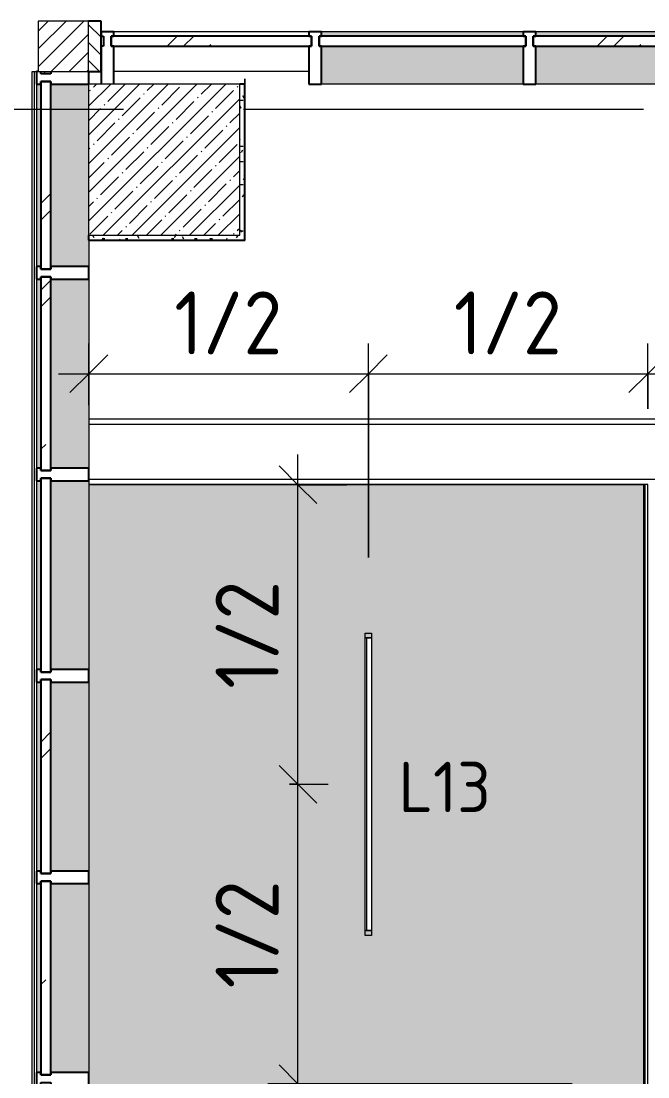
# Model space of a CAD drawing. Header units: millimetres. Extents: x -3377 to 186574, y -8553 to 29000.
# Drawn here: x 3793 to 6280, y 23158 to 27350 of the extents above; entities that cross this region are included whole.
import ezdxf

# ---------------------------------------------------------------- set-up
doc = ezdxf.new("R2010")
doc.units = ezdxf.units.MM
doc.linetypes.add('Осевая', pattern=[3175, 635, -476.25, 1587.5, -476.25])
for name, color, linetype, lineweight in [('A-ANNO-DIMS', 7, 'Continuous', 9), ('A-ANNO-DIMS-100', 7, 'Continuous', 9), ('A-CLNG-PATT', 7, 'Continuous', 9), ('A-GLAZ-CURT', 7, 'Continuous', 9), ('A-GLAZ-CURT-1', 7, 'Continuous', 25), ('A-GLAZ-CWMG', 7, 'Continuous', 9), ('A-GLAZ-CWMG-1', 7, 'Continuous', 25), ('A-WALL', 7, 'Continuous', 9), ('E-LITE-EQPM-IDEN', 7, 'Continuous', 9), ('I-WALL', 7, 'Continuous', 9), ('S-COLS', 7, 'Continuous', 9), ('Оси-2', 7, 'Осевая', 9)]:
    doc.layers.add(name, color=color, linetype=linetype, lineweight=lineweight)
for name, color, linetype, lineweight, true_color in [('A-CLNG-1', 7, 'Continuous', 9, 0xc0c0c0), ('A-WALL-2', 7, 'Continuous', 25, 0x3c3c3c), ('A-WALL-FNSH-2', 7, 'Continuous', 13, 0x3c3c3c), ('E-LITE-EQPM-1', 1, 'Continuous', 9, 0xff0000)]:
    doc.layers.add(name, color=color, linetype=linetype, lineweight=lineweight, true_color=true_color)
doc.layers.add('A-CLNG-PATT-1', color=7, linetype='Continuous', lineweight=9, transparency=1)
doc.styles.add('GOST Common_1', font='GOST_Common.ttf', dxfattribs={"height": 200})
doc.styles.add('ISOCPEUR', font='isocpeur.ttf', dxfattribs={"width": 0.9, "height": 250})
doc.dimstyles.new('ISO-2_5_0_9К_БОЛЬШОЙ', dxfattribs={"dimscale": 304.8, "dimtxt": 248.995294, "dimasz": 0.492126, "dimexe": 0.393701, "dimexo": 0.984252, "dimgap": 0, "dimtad": 1, "dimdec": 0, "dimrnd": 10, "dimzin": 0, "dimdsep": 46, "dimtxsty": 'ISOCPEUR', "dimblk1": 'OBLIQUE', "dimblk2": 'OBLIQUE', "dimsah": 1, "dimcen": 0.09, "dimdle": 0.393701, "dimazin": 0, "dimtfac": 1, "dimtdec": 4, "dimtix": 1, "dimtmove": 0, "dimatfit": 3, "dimfxl": 1, "dimtvp": 1, "dimtolj": 1, "dimtzin": 0, "dimarcsym": 2})
pattern_1 = [(0, (0, 0), (121.92, 30.48), [10.058, -81.382, 10.058, -81.382, -487.68]), (0, (0, 0), (121.92, 30.48), [-182.88, 10.058, -172.822, 10.058, -81.382, -213.36]), (0, (0, 0), (121.92, 30.48), [-457.2, 10.058, -50.902, 10.058, -142.342]), (120, (45.72, 15.24), (-87.356454, 90.345817), [10.058, -81.382, 10.058, -81.382, -487.68]), (120, (45.72, 15.24), (-87.356454, 90.345817), [-182.88, 10.058, -172.822, 10.058, -81.382, -213.36]), (120, (45.72, 15.24), (-87.356454, 90.345817), [-457.2, 10.058, -50.902, 10.058, -142.342]), (240, (60.96, 76.2), (-34.563546, -120.825817), [10.058, -81.382, 10.058, -81.382, -487.68]), (240, (60.96, 76.2), (-34.563546, -120.825817), [-182.88, 10.058, -172.822, 10.058, -81.382, -213.36]), (240, (60.96, 76.2), (-34.563546, -120.825817), [-457.2, 10.058, -50.902, 10.058, -142.342])]

# ---------------------------------------------------------------- blocks, each defined once
blk = doc.blocks.new('Прямоугольный импост - Импост структурный с накладкой - 190мм-23999082-План расстановки осветительного оборудования 1 этажа в осях 1-12')
at = {"layer": 'A-GLAZ-CWMG-1'}
for p, q in [((0, 17), (-50, 17)), ((-50, 17), (-50, 0)), ((-50, 0), (-40, 0)), ((-40, 0), (-40, -40)), ((-10, -40), (-10, 0)), ((-10, 0), (-0.1, 0)), ((0, 11.1), (0, 17)), ((-40, -40), (-50, -40)), ((-50, -40), (-50, -190)), ((-0.1, -40), (-10, -40)), ((-50, -190), (0, -190))]:
    blk.add_line(p, q, dxfattribs=at)
blk = doc.blocks.new('Системная панель - Стекло - 40мм-22856066-План расстановки осветительного оборудования 1 этажа в осях 1-12')
at = {"layer": 'A-GLAZ-CURT'}
h = blk.add_hatch(dxfattribs=at)
h.set_pattern_fill('FP_16', color=256, style=0, pattern_type=2)
h.set_pattern_definition([(45, (-4647.5, -27190), (-282.843, 282.843), [200, -600]), (45, (-4847.5, -27290), (-282.843, 282.843), [600, -200]), (45, (-4447.5, -27390), (-282.843, 282.843), [200, -600])])
h.paths.add_polyline_path([(-387.5, -40), (397.5, -40), (397.5, 0), (-397.5, 0), (-397.5, -40)])
at = {"layer": 'A-GLAZ-CURT-1'}
for p, q in [((397.5, 0), (-397.5, 0)), ((-397.5, 0), (-397.5, -40)), ((397.5, -40), (397.5, 0)), ((-397.5, -40), (397.5, -40))]:
    blk.add_line(p, q, dxfattribs=at)
blk = doc.blocks.new('Прямоугольный импост - Импост структурный с накладкой - 160мм-22794257-План расстановки осветительного оборудования 1 этажа в осях 1-12')
at = {"layer": 'A-GLAZ-CWMG'}
for p, q in [((4935, 27307), (4160, 27307)), ((4935, 27150), (4160, 27150))]:
    blk.add_line(p, q, dxfattribs=at)
blk = doc.blocks.new('Прямоугольный импост - Импост структурный с накладкой - 190мм-22856074-План расстановки осветительного оборудования 1 этажа в осях 1-12')
at = {"layer": 'A-GLAZ-CWMG-1'}
for p, q in [((-50, 190), (-50, 40)), ((0, 40), (0, 190)), ((-50, 40), (-40, 40)), ((-40, 0), (-50, 0)), ((-50, 0), (-50, -17)), ((-40, 40), (-40, 0)), ((-10, 0), (-10, 40)), ((-10, 40), (0, 40)), ((0, 0), (-10, 0)), ((0, -17), (0, 0)), ((-50, -17), (0, -17))]:
    blk.add_line(p, q, dxfattribs=at)
blk = doc.blocks.new('Системная панель - Стекло - 40мм-V31-План расстановки осветительного оборудования 1 этажа в осях 1-12')
at = {"layer": 'A-GLAZ-CURT'}
h = blk.add_hatch(dxfattribs=at)
h.set_pattern_fill('FP_44', color=256, style=0, pattern_type=2)
h.set_pattern_definition([(45, (-5485, -27190), (-282.843, 282.843), [200, -600]), (45, (-5685, -27290), (-282.8427, 282.8427), [600, -200]), (45, (-5285, -27390), (-282.8427, 282.8427), [200, -600])])
h.paths.add_polyline_path([(400, -40), (410, -40), (410, 0), (-410, 0), (-410, -40), (-400, -40)])
at = {"layer": 'A-GLAZ-CURT-1'}
for p, q in [((410, 0), (-410, 0)), ((-410, 0), (-410, -40)), ((410, -40), (410, 0)), ((-410, -40), (410, -40))]:
    blk.add_line(p, q, dxfattribs=at)
blk = doc.blocks.new('Прямоугольный импост - Импост структурный с накладкой - 190мм-V21-План расстановки осветительного оборудования 1 этажа в осях 1-12')
at = {"layer": 'A-GLAZ-CWMG'}
for points in [[(7661.4, 27290), (8335, 27290), (8335, 27307), (7535, 27307), (7535, 27290)], [(8335, 27100), (8335, 27250), (7535, 27250), (7535, 27100), (7661.4, 27100)]]:
    blk.add_hatch(color=256, dxfattribs=at).paths.add_polyline_path(points)
for p, q in [((8335, 27307), (7535, 27307)), ((8335, 27100), (7535, 27100))]:
    blk.add_line(p, q, dxfattribs=at)
blk = doc.blocks.new('Прямоугольный импост - Импост структурный с накладкой - 190мм-22856064-План расстановки осветительного оборудования 1 этажа в осях 1-12')
at = {"layer": 'A-GLAZ-CWMG-1'}
for p, q in [((-25, 40), (-25, 190)), ((-25, 190), (25, 190)), ((25, 190), (25, 40)), ((-15, 40), (-25, 40)), ((-25, -17), (-25, 0)), ((-25, 0), (-15, 0)), ((-15, 0), (-15, 40)), ((15, 40), (15, 0)), ((25, 40), (15, 40)), ((15, 0), (25, 0)), ((25, 0), (25, -17)), ((25, -17), (-25, -17))]:
    blk.add_line(p, q, dxfattribs=at)
blk = doc.blocks.new('BSC_Колонна _Прямоугольная - 200х200-22401950-План расстановки осветительного оборудования 1 этажа в осях 1-12')
at = {"layer": 'S-COLS'}
h = blk.add_hatch(dxfattribs=at)
h.set_pattern_fill('FP_46', color=256, style=0, pattern_type=2)
h.set_pattern_definition([(45, (-3960, -27250), (-35.35534, 35.35534), [])])
h.paths.add_polyline_path([(-48.9, -100), (100, -100), (100, 100), (-100, 100), (-98.9, -100), (-73.9, -100)])
for p, q in [((100, 100), (-100, 100)), ((-100, 100), (-100, -100)), ((100, -100), (100, 100)), ((-100, -100), (100, -100))]:
    blk.add_line(p, q, dxfattribs=at)
blk = doc.blocks.new('Системная панель - Стекло - 40мм-V33-План расстановки осветительного оборудования 1 этажа в осях 1-12')
at = {"layer": 'A-GLAZ-CURT'}
h = blk.add_hatch(dxfattribs=at)
h.set_pattern_fill('FP_47', color=256, style=0, pattern_type=2)
h.set_pattern_definition([(45, (-6335, -27190), (-282.8427, 282.8427), [200, -600]), (45, (-6535, -27290), (-282.8427, 282.8427), [600, -200]), (45, (-6135, -27390), (-282.8427, 282.8427), [200, -600])])
h.paths.add_polyline_path([(29, -40), (410, -40), (410, 0), (-410, 0), (-410, -40), (-400, -40)])
at = {"layer": 'A-GLAZ-CURT-1'}
for p, q in [((410, 0), (-410, 0)), ((-410, 0), (-410, -40)), ((410, -40), (410, 0)), ((-410, -40), (410, -40))]:
    blk.add_line(p, q, dxfattribs=at)
blk = doc.blocks.new('BSC_Колонна _Прямоугольная - 600х600-V36-План расстановки осветительного оборудования 1 этажа в осях 1-12')
at = {"layer": 'S-COLS'}
h = blk.add_hatch(dxfattribs=at)
h.set_pattern_fill('FP_52', color=256, style=0, pattern_type=2)
h.set_pattern_definition([(45, (-4360, -26800), (-57.02463, 57.02463), []), (45, (-4302.975, -26800), (-57.02463, 57.02463), [100.806, -20.161, 3.353, -16.808])])
h.paths.add_polyline_path([(-300, -300), (300, -300), (300, 300), (-300, 300)])
for p, q in [((300, 300), (-300, 300)), ((-300, 300), (-300, -300)), ((300, -300), (300, 300)), ((-300, -300), (300, -300))]:
    blk.add_line(p, q, dxfattribs=at)
blk = doc.blocks.new('Прямоугольный импост - Импост структурный с накладкой - 170мм-23186685-План расстановки осветительного оборудования 1 этажа в осях 1-12')
at = {"layer": 'A-GLAZ-CWMG'}
for p, q in [((3836.1, 27150.1), (3846.1, 27150.1)), ((3836.1, 20672.1), (3836.1, 27150.1)), ((3846.1, 27150.1), (3854.1, 27150.1)), ((3846.1, 20672.1), (3846.1, 27150.1)), ((3886.1, 27140.1), (3886.1, 27150))]:
    blk.add_line(p, q, dxfattribs=at)
blk = doc.blocks.new('Системная панель - Стекло - 40мм-23999083-План расстановки осветительного оборудования 1 этажа в осях 1-12')
at = {"layer": 'A-GLAZ-CURT'}
h = blk.add_hatch(dxfattribs=at)
h.set_pattern_fill('FP_72', color=256, style=0, pattern_type=2)
h.set_pattern_definition([(135, (26637.62, -3971.1), (-282.843, -282.843), [200, -600]), (135, (26737.62, -4171.1), (-282.843, -282.843), [600, -200]), (135, (26837.62, -3771.1), (-282.843, -282.843), [200, -600])])
h.paths.add_polyline_path([(372.5, 15), (372.5, 40), (-372.5, 40), (-372.5, 0), (372.5, 0)])
at = {"layer": 'A-GLAZ-CURT-1'}
for p, q in [((372.5, 40), (-372.5, 40)), ((-372.5, 40), (-372.5, 0)), ((-372.5, 0), (372.5, 0)), ((372.5, 0), (372.5, 40))]:
    blk.add_line(p, q, dxfattribs=at)
blk = doc.blocks.new('Системная панель - Стекло - 40мм-23998923-План расстановки осветительного оборудования 1 этажа в осях 1-12')
at = {"layer": 'A-GLAZ-CURT'}
h = blk.add_hatch(dxfattribs=at)
h.set_pattern_fill('FP_73', color=256, style=0, pattern_type=2)
h.set_pattern_definition([(135, (25850.12, -3971.1), (-282.843, -282.843), [200, -600]), (135, (25950.12, -4171.1), (-282.843, -282.843), [600, -200]), (135, (26050.12, -3771.1), (-282.843, -282.843), [200, -600])])
h.paths.add_polyline_path([(385, 15), (385, 40), (-385, 40), (-385, 0), (385, 0)])
at = {"layer": 'A-GLAZ-CURT-1'}
for p, q in [((385, 40), (-385, 40)), ((-385, 40), (-385, 0)), ((-385, 0), (385, 0)), ((385, 0), (385, 40))]:
    blk.add_line(p, q, dxfattribs=at)
blk = doc.blocks.new('Системная панель - Стекло - 40мм-V51-План расстановки осветительного оборудования 1 этажа в осях 1-12')
at = {"layer": 'A-GLAZ-CURT-1'}
for p, q in [((385, 40), (-385, 40)), ((-385, 40), (-385, 0)), ((-385, 0), (385, 0)), ((385, 0), (385, 40))]:
    blk.add_line(p, q, dxfattribs=at)
blk = doc.blocks.new('Системная панель - Стекло - 40мм-V52-План расстановки осветительного оборудования 1 этажа в осях 1-12')
at = {"layer": 'A-GLAZ-CURT'}
h = blk.add_hatch(dxfattribs=at)
h.set_pattern_fill('FP_74', color=256, style=0, pattern_type=2)
h.set_pattern_definition([(135, (24250.12, -3971.1), (-282.843, -282.843), [200, -600]), (135, (24350.12, -4171.1), (-282.843, -282.843), [600, -200]), (135, (24450.12, -3771.1), (-282.843, -282.843), [200, -600])])
h.paths.add_polyline_path([(385, 40), (-385, 40), (-385, 0), (385, 0), (385, 15)])
at = {"layer": 'A-GLAZ-CURT-1'}
for p, q in [((385, 40), (-385, 40)), ((-385, 40), (-385, 0)), ((-385, 0), (385, 0)), ((385, 0), (385, 40))]:
    blk.add_line(p, q, dxfattribs=at)
blk = doc.blocks.new('Системная панель - Стекло - 40мм-V53-План расстановки осветительного оборудования 1 этажа в осях 1-12')
at = {"layer": 'A-GLAZ-CURT'}
h = blk.add_hatch(dxfattribs=at)
h.set_pattern_fill('FP_75', color=256, style=0, pattern_type=2)
h.set_pattern_definition([(135, (23450.12, -3971.1), (-282.843, -282.843), [200, -600]), (135, (23550.12, -4171.1), (-282.843, -282.843), [600, -200]), (135, (23650.12, -3771.1), (-282.843, -282.843), [200, -600])])
h.paths.add_polyline_path([(385, 40), (-385, 40), (-385, 0), (385, 0), (385, 15)])
at = {"layer": 'A-GLAZ-CURT-1'}
for p, q in [((385, 40), (-385, 40)), ((-385, 40), (-385, 0)), ((-385, 0), (385, 0)), ((385, 0), (385, 40))]:
    blk.add_line(p, q, dxfattribs=at)
blk = doc.blocks.new('Прямоугольный импост - Импост структурный с накладкой - 190мм-23998908-План расстановки осветительного оборудования 1 этажа в осях 1-12')
at = {"layer": 'A-GLAZ-CWMG-1'}
for p, q in [((-25, 0), (-25, 17)), ((-25, 17), (25, 17)), ((-15, 0), (-25, 0)), ((-15, -40), (-15, 0)), ((25, 0), (15, 0)), ((15, 0), (15, -40)), ((25, 17), (25, 0)), ((-25, -190), (-25, -40)), ((-25, -40), (-15, -40)), ((15, -40), (25, -40)), ((25, -40), (25, -190)), ((25, -190), (-25, -190))]:
    blk.add_line(p, q, dxfattribs=at)
blk = doc.blocks.new('Прямоугольный импост - Импост структурный с накладкой - 190мм-23186008-План расстановки осветительного оборудования 1 этажа в осях 1-12')
at = {"layer": 'A-GLAZ-CWMG'}
for points in [[(3871.1, 24775.1), (3871.1, 25525.1), (3854.1, 25525.1), (3854.1, 24775.1), (3861.1, 24775.1)], [(4006.1, 24775.1), (4061.1, 24775.1), (4060, 25525.1), (3911.1, 25525.1), (3911.1, 24775.1)]]:
    blk.add_hatch(color=256, dxfattribs=at).paths.add_polyline_path(points)
for p, q in [((3854.1, 25525.1), (3854.1, 24775.1)), ((4061.1, 25525.1), (4061.1, 24775.1))]:
    blk.add_line(p, q, dxfattribs=at)
blk = doc.blocks.new('Прямоугольный импост - Импост структурный с накладкой - 190мм-22858574-План расстановки осветительного оборудования 1 этажа в осях 1-12')
at = {"layer": 'A-GLAZ-CWMG'}
for points in [[(3861.1, 26375.1), (3871.1, 26375.1), (3871.1, 27100.1), (3854.1, 27100.1), (3854.1, 26375.1)], [(4060, 26375.1), (4061.1, 26375.1), (4060, 27100.1), (3911.1, 27100.1), (3911.1, 26375.1), (4031.1, 26375.1)]]:
    blk.add_hatch(color=256, dxfattribs=at).paths.add_polyline_path(points)
for p, q in [((3854.1, 27100.1), (3854.1, 26375.1)), ((4061.1, 26480), (4061.1, 26375.1))]:
    blk.add_line(p, q, dxfattribs=at)
blk = doc.blocks.new('Downlight - Strip - HOKASU OneLine LF-27634964-План расстановки осветительного оборудования 1 этажа в осях 1-12')
at = {"layer": 'E-LITE-EQPM-1'}
for p, q in [((-600, -231.3), (-600, -205.9)), ((-600, -205.9), (-580.9, -205.9)), ((-580.9, -231.3), (-580.9, -205.9)), ((-580.9, -205.9), (581, -205.9)), ((-580.9, -205.9), (-580.9, -231.3)), ((-580.9, -231.3), (-580.9, -205.9)), ((-580.9, -205.9), (581, -205.9)), ((581, -205.9), (581, -231.3)), ((581, -231.3), (581, -205.9)), ((581, -205.9), (600, -205.9)), ((581, -205.9), (581, -231.3)), ((600, -205.9), (600, -231.3)), ((-580.9, -231.3), (-600, -231.3)), ((581, -231.3), (-580.9, -231.3)), ((581, -231.3), (-580.9, -231.3)), ((600, -231.3), (581, -231.3))]:
    blk.add_line(p, q, dxfattribs=at)
blk = doc.blocks.new('DIMBLOCK80-План расстановки осветительного оборудования 1 этажа в осях 1-12')
at = {"layer": 'A-ANNO-DIMS-100'}
for p, q in [((4061.1, 25825.1), (4061.1, 26069.9)), ((5170.6, 25219.5), (5170.6, 26069.9)), ((3941.1, 25949.9), (5170.6, 25949.9)), ((4061.1, 25949.9), (4061.1, 25825.1)), ((5170.6, 25949.9), (5170.6, 25219.5))]:
    blk.add_line(p, q, dxfattribs=at)
at = {"layer": 'A-ANNO-DIMS-100', "lineweight": 20}
for p, q in [((4061.1, 25949.9), (4136.1, 26024.9)), ((5170.6, 25949.9), (5245.6, 26024.9)), ((4061.1, 25949.9), (3986.1, 25874.9)), ((5170.6, 25949.9), (5095.6, 25874.9))]:
    blk.add_line(p, q, dxfattribs=at)
at = {"layer": 'A-ANNO-DIMS-100', "color": 0, "insert": (4400.4, 26276.5), "char_height": 250, "width": 517.144, "attachment_point": 1, "line_spacing_factor": 1.149209, "style": 'ISOCPEUR'}
blk.add_mtext('1/2', dxfattribs=at)
blk = doc.blocks.new('_Oblique')
at = {"color": 0, "linetype": 'ByBlock', "lineweight": -2}
blk.add_line((-0.5, -0.5), (0.5, 0.5), dxfattribs=at)
blk = doc.blocks.new('DIMBLOCK81-План расстановки осветительного оборудования 1 этажа в осях 1-12')
at = {"layer": 'A-ANNO-DIMS-100'}
for p, q in [((5170.6, 25219.5), (5170.6, 26069.9)), ((6280, 25810), (6280, 26069.9)), ((5170.6, 25949.9), (6400, 25949.9)), ((5170.6, 25949.9), (5170.6, 25219.5)), ((6280, 25949.9), (6280, 25810))]:
    blk.add_line(p, q, dxfattribs=at)
at = {"layer": 'A-ANNO-DIMS-100', "lineweight": 20}
for p, q in [((5170.6, 25949.9), (5245.6, 26024.9)), ((6280, 25949.9), (6355, 26024.9)), ((5170.6, 25949.9), (5095.6, 25874.9)), ((6280, 25949.9), (6205, 25874.9))]:
    blk.add_line(p, q, dxfattribs=at)
at = {"layer": 'A-ANNO-DIMS-100', "color": 0, "insert": (5509.8, 26276.5), "char_height": 250, "width": 517.144, "attachment_point": 1, "line_spacing_factor": 1.149209, "style": 'ISOCPEUR'}
blk.add_mtext('1/2', dxfattribs=at)
blk = doc.blocks.new('DIMBLOCK82-План расстановки осветительного оборудования 1 этажа в осях 1-12')
at = {"layer": 'A-ANNO-DIMS-100', "lineweight": 20}
for p, q in [((4891.2, 24319.5), (4816.2, 24394.5)), ((4891.2, 24319.5), (4966.2, 24244.5)), ((4891.2, 23130), (4816.2, 23205)), ((4891.2, 23130), (4966.2, 23055))]:
    blk.add_line(p, q, dxfattribs=at)
at = {"layer": 'A-ANNO-DIMS-100'}
for p, q in [((4857.9, 24319.5), (5011.2, 24319.5)), ((4891.2, 24319.5), (4857.9, 24319.5)), ((4891.2, 23010), (4891.2, 24319.5)), ((5980, 23130), (4771.2, 23130)), ((4891.2, 23130), (5980, 23130))]:
    blk.add_line(p, q, dxfattribs=at)
at = {"layer": 'A-ANNO-DIMS-100', "color": 0, "insert": (4564.6, 23509.3), "char_height": 250, "width": 517.144, "attachment_point": 1, "rotation": 90, "line_spacing_factor": 1.149209, "style": 'ISOCPEUR'}
blk.add_mtext('1/2', dxfattribs=at)
blk = doc.blocks.new('DIMBLOCK83-План расстановки осветительного оборудования 1 этажа в осях 1-12')
at = {"layer": 'A-ANNO-DIMS-100'}
for p, q in [((4891.2, 24319.5), (4891.2, 25629)), ((5085.1, 25509), (4771.2, 25509)), ((4891.2, 25509), (5085.1, 25509)), ((4857.9, 24319.5), (5011.2, 24319.5)), ((4891.2, 24319.5), (4857.9, 24319.5))]:
    blk.add_line(p, q, dxfattribs=at)
at = {"layer": 'A-ANNO-DIMS-100', "lineweight": 20}
for p, q in [((4891.2, 25509), (4816.2, 25584)), ((4891.2, 25509), (4966.2, 25434)), ((4891.2, 24319.5), (4816.2, 24394.5)), ((4891.2, 24319.5), (4966.2, 24244.5))]:
    blk.add_line(p, q, dxfattribs=at)
at = {"layer": 'A-ANNO-DIMS-100', "color": 0, "insert": (4564.6, 24698.8), "char_height": 250, "width": 517.144, "attachment_point": 1, "rotation": 90, "line_spacing_factor": 1.149209, "style": 'ISOCPEUR'}
blk.add_mtext('1/2', dxfattribs=at)
blk = doc.blocks.new('DIMBLOCK85-План расстановки осветительного оборудования 1 этажа в осях 1-12')
at = {"layer": 'A-ANNO-DIMS-100'}
for p, q in [((4891.2, 21975), (4891.2, 23250)), ((5980, 23130), (4771.2, 23130)), ((4891.2, 23130), (5980, 23130)), ((5601, 21975), (4771.2, 21975)), ((4891.2, 21975), (5601, 21975))]:
    blk.add_line(p, q, dxfattribs=at)
at = {"layer": 'A-ANNO-DIMS-100', "lineweight": 20}
for p, q in [((4891.2, 23130), (4816.2, 23205)), ((4891.2, 23130), (4966.2, 23055)), ((4891.2, 21975), (4816.2, 22050)), ((4891.2, 21975), (4966.2, 21900))]:
    blk.add_line(p, q, dxfattribs=at)
at = {"layer": 'A-ANNO-DIMS-100', "color": 0, "insert": (4564.6, 22337), "char_height": 250, "width": 517.144, "attachment_point": 1, "rotation": 90, "line_spacing_factor": 1.149209, "style": 'ISOCPEUR'}
blk.add_mtext('1/2', dxfattribs=at)

msp = doc.modelspace()

# ---------------------------------------------------------------- hatches: boundary and pattern name
at = {"layer": 'A-CLNG-PATT'}
h = msp.add_hatch(dxfattribs=at)
h.set_pattern_fill('FP_93', color=256, style=0, pattern_type=2)
h.set_pattern_definition([(270, (5114, 22145.606), (50, 3e-15), [])])
h.paths.add_polyline_path([(5676.3, 21394.1), (5701.7, 21394.1), (5701.7, 22556), (5676.3, 22556), (5676.3, 21580)])
h.paths.add_polyline_path([(5183.3, 23738.6), (5183.3, 24900.5), (5157.9, 24900.5), (5157.9, 23738.6)])
at = {"layer": 'A-CLNG-PATT-1'}
h = msp.add_hatch(color=256, dxfattribs=at)
h.paths.add_polyline_path([(5555, 20882), (6264, 20882), (6264, 25510), (4061.1, 25510), (4061.1, 22220), (4700, 22220), (4700, 21580), (4061.1, 21580), (4061.1, 20882), (5545, 20882)])
h.paths.add_polyline_path([(5701.7, 21394.1), (5676.3, 21394.1), (5676.3, 22556), (5701.7, 22556), (5701.7, 21580)])
h.paths.add_polyline_path([(5183.3, 23738.6), (5157.9, 23738.6), (5157.9, 24900.5), (5183.3, 24900.5)])
at = {"layer": 'A-WALL'}
h = msp.add_hatch(dxfattribs=at)
h.set_pattern_fill('FP_24', color=256, style=0, pattern_type=2)
h.set_pattern_definition([(135, (0, 0), (-35.35534, -35.35534), [])])
h.paths.add_polyline_path([(13460.3, 27150), (13710, 27150), (13710, 27350), (13460.3, 27350), (13460.3, 27280)])
h.paths.add_polyline_path([(4061.1, 27150), (4110, 27150), (4110, 27350), (4060, 27350), (4060, 27150)])
at = {"layer": 'I-WALL'}
h = msp.add_hatch(dxfattribs=at)
h.set_pattern_fill('FP_85', color=256, style=0, pattern_type=2)
h.set_pattern_definition(pattern_1)
h.paths.add_polyline_path([(4680, 26500), (4680, 27100), (4660, 27100), (4660, 26500)])
h = msp.add_hatch(dxfattribs=at)
h.set_pattern_fill('FP_85', color=256, style=0, pattern_type=2)
h.set_pattern_definition(pattern_1)
h.paths.add_polyline_path([(4060, 26480), (4680, 26480), (4680, 26500), (4060, 26500), (4060, 26492.9)])

# ---------------------------------------------------------------- linework, layer by layer
at = {"layer": 'A-CLNG-1'}
msp.add_line((6264, 20882), (6264, 25510.1), dxfattribs=at)
at = {"layer": 'A-WALL-2'}
for p, q in [((4110, 27350), (4060, 27350)), ((4110, 27150), (4110, 27350)), ((4060, 27150), (4110, 27150)), ((4680, 27100), (4660, 27100)), ((4680, 26480), (4680, 27100)), ((4060, 26500), (4060, 26480)), ((4060, 26480), (4680, 26480))]:
    msp.add_line(p, q, dxfattribs=at)
at = {"layer": 'A-WALL-FNSH-2'}
for p, q in [((4680, 27120.5), (4680, 26479)), ((4681, 27120.5), (4680, 27120.5)), ((4681, 26480), (4681, 27120.5)), ((4060, 26480), (4060, 26479)), ((4060, 26479), (4680, 26479)), ((4681, 26480), (4680, 26480))]:
    msp.add_line(p, q, dxfattribs=at)
at = {"layer": 'I-WALL'}
for p, q in [((4681, 27100), (4680, 27100)), ((4681, 26479), (4680, 26479)), ((4681, 26480), (4681, 26479)), ((4061.1, 25771), (9731, 25771)), ((9731, 25770), (4061.1, 25770)), ((4061.1, 25750), (9710, 25750)), ((9510, 25530), (4061.1, 25530)), ((6280, 25510), (4061.1, 25510)), ((6269, 25509), (4061.1, 25509)), ((6269, 23119), (6269, 25510)), ((6280, 23130), (6280, 25510))]:
    msp.add_line(p, q, dxfattribs=at)
at = {"layer": 'Оси-2'}
msp.add_line((389, 27000), (31290.5, 27000), dxfattribs=at)

# ---------------------------------------------------------------- block references
at = {"layer": 'A-GLAZ-CURT'}
for name, p in [('Системная панель - Стекло - 40мм-22856066-План расстановки осветительного оборудования 1 этажа в осях 1-12', (4547.5, 27290)), ('Системная панель - Стекло - 40мм-V31-План расстановки осветительного оборудования 1 этажа в осях 1-12', (5385, 27290)), ('Системная панель - Стекло - 40мм-V33-План расстановки осветительного оборудования 1 этажа в осях 1-12', (6235, 27290))]:
    msp.add_blockref(name, p, dxfattribs=at)
at = {"layer": 'A-GLAZ-CURT', "rotation": 269.9999999999999}
for name, p in [('Системная панель - Стекло - 40мм-23999083-План расстановки осветительного оборудования 1 этажа в осях 1-12', (3871.1, 26737.6)), ('Системная панель - Стекло - 40мм-23998923-План расстановки осветительного оборудования 1 этажа в осях 1-12', (3871.1, 25950.1)), ('Системная панель - Стекло - 40мм-V51-План расстановки осветительного оборудования 1 этажа в осях 1-12', (3871.1, 25150.1)), ('Системная панель - Стекло - 40мм-V52-План расстановки осветительного оборудования 1 этажа в осях 1-12', (3871.1, 24350.1)), ('Системная панель - Стекло - 40мм-V53-План расстановки осветительного оборудования 1 этажа в осях 1-12', (3871.1, 23550.1))]:
    msp.add_blockref(name, p, dxfattribs=at)
at = {"layer": 'A-GLAZ-CWMG'}
for name, p, rotation in [('Прямоугольный импост - Импост структурный с накладкой - 190мм-22856074-План расстановки осветительного оборудования 1 этажа в осях 1-12', (4110, 27290), 180), ('Прямоугольный импост - Импост структурный с накладкой - 190мм-23999082-План расстановки осветительного оборудования 1 этажа в осях 1-12', (3871.1, 27150.1), 89.99999999999991)]:
    msp.add_blockref(name, p, dxfattribs=dict(at, rotation=rotation))
for name, p in [('Прямоугольный импост - Импост структурный с накладкой - 160мм-22794257-План расстановки осветительного оборудования 1 этажа в осях 1-12', (0, 0)), ('Прямоугольный импост - Импост структурный с накладкой - 190мм-V21-План расстановки осветительного оборудования 1 этажа в осях 1-12', (-2550, 0)), ('Прямоугольный импост - Импост структурный с накладкой - 190мм-V21-План расстановки осветительного оборудования 1 этажа в осях 1-12', (-1700, 0)), ('Прямоугольный импост - Импост структурный с накладкой - 170мм-23186685-План расстановки осветительного оборудования 1 этажа в осях 1-12', (0, 0)), ('Прямоугольный импост - Импост структурный с накладкой - 190мм-22858574-План расстановки осветительного оборудования 1 этажа в осях 1-12', (0, 0)), ('Прямоугольный импост - Импост структурный с накладкой - 190мм-23186008-План расстановки осветительного оборудования 1 этажа в осях 1-12', (0, 800)), ('Прямоугольный импост - Импост структурный с накладкой - 190мм-23186008-План расстановки осветительного оборудования 1 этажа в осях 1-12', (0, 0)), ('Прямоугольный импост - Импост структурный с накладкой - 190мм-23186008-План расстановки осветительного оборудования 1 этажа в осях 1-12', (0, -800)), ('Прямоугольный импост - Импост структурный с накладкой - 190мм-23186008-План расстановки осветительного оборудования 1 этажа в осях 1-12', (0, -1600))]:
    msp.add_blockref(name, p, dxfattribs=at)
at = {"layer": 'A-GLAZ-CWMG', "extrusion": (0, 0, -1)}
for name, p, rotation in [('Прямоугольный импост - Импост структурный с накладкой - 190мм-22856064-План расстановки осветительного оборудования 1 этажа в осях 1-12', (-4960, 27290), 180), ('Прямоугольный импост - Импост структурный с накладкой - 190мм-22856064-План расстановки осветительного оборудования 1 этажа в осях 1-12', (-5810, 27290), 180), ('Прямоугольный импост - Импост структурный с накладкой - 190мм-23998908-План расстановки осветительного оборудования 1 этажа в осях 1-12', (-3871.1, 26350.1), 270.0000000000001), ('Прямоугольный импост - Импост структурный с накладкой - 190мм-23998908-План расстановки осветительного оборудования 1 этажа в осях 1-12', (-3871.1, 25550.1), 270.0000000000001), ('Прямоугольный импост - Импост структурный с накладкой - 190мм-23998908-План расстановки осветительного оборудования 1 этажа в осях 1-12', (-3871.1, 24750.1), 270.0000000000001), ('Прямоугольный импост - Импост структурный с накладкой - 190мм-23998908-План расстановки осветительного оборудования 1 этажа в осях 1-12', (-3871.1, 23950.1), 270.0000000000001), ('Прямоугольный импост - Импост структурный с накладкой - 190мм-23998908-План расстановки осветительного оборудования 1 этажа в осях 1-12', (-3871.1, 23150.1), 270.0000000000001)]:
    msp.add_blockref(name, p, dxfattribs=dict(at, rotation=rotation))
at = {"layer": 'E-LITE-EQPM-1', "rotation": 89.9999999999999}
msp.add_blockref('Downlight - Strip - HOKASU OneLine LF-27634964-План расстановки осветительного оборудования 1 этажа в осях 1-12', (4951.9, 24319.5), dxfattribs=at)
at = {"layer": 'S-COLS'}
for name, p in [('BSC_Колонна _Прямоугольная - 200х200-22401950-План расстановки осветительного оборудования 1 этажа в осях 1-12', (3960, 27250)), ('BSC_Колонна _Прямоугольная - 600х600-V36-План расстановки осветительного оборудования 1 этажа в осях 1-12', (4360, 26800))]:
    msp.add_blockref(name, p, dxfattribs=at)

# ---------------------------------------------------------------- texts
at = {"layer": 'E-LITE-EQPM-IDEN', "insert": (5289.9, 24408.8), "char_height": 200, "width": 464.979, "attachment_point": 1, "style": 'GOST Common_1'}
msp.add_mtext('L13', dxfattribs=at)

# ---------------------------------------------------------------- dimensions: what is measured, and where the dimension line sits
at = {"layer": 'A-ANNO-DIMS'}
for base, p1, p2, override, picture, middle in [((5170.6, 25949.9), (4061.1, 25525.1), (5170.6, 24919.5), {"dimpost": '<>', "dimfxl": 1263.975789}, 'DIMBLOCK80-План расстановки осветительного оборудования 1 этажа в осях 1-12', (4615.8, 26074.9)), ((6280, 25949.9), (5170.6, 24919.5), (6280, 25510), {"dimpost": '<>', "dimfxl": 1256.800281}, 'DIMBLOCK81-План расстановки осветительного оборудования 1 этажа в осях 1-12', (5725.3, 26074.9))]:
    dim = msp.add_linear_dim(base=base, p1=p1, p2=p2, text='1/2', dimstyle='ISO-2_5_0_9К_БОЛЬШОЙ', override=override, dxfattribs=at)
    dim.commit()
    dim.dimension.update_dxf_attribs({"geometry": picture, "text_midpoint": middle})
for base, p1, p2, override, picture, middle in [((4891.2, 25509), (5157.9, 24319.5), (4785.1, 25509), {"dimpost": '<>', "dimfxl": 1246.525984}, 'DIMBLOCK83-План расстановки осветительного оборудования 1 этажа в осях 1-12', (4766.2, 24914.3)), ((4891.2, 24319.5), (6280, 23130), (5157.9, 24319.5), {"dimpost": '<>', "dimfxl": 1635.27001}, 'DIMBLOCK82-План расстановки осветительного оборудования 1 этажа в осях 1-12', (4766.2, 23724.8)), ((4891.2, 23130), (5901, 21975), (6280, 23130), {"dimpost": '<>', "dimfxl": 1215.577794}, 'DIMBLOCK85-План расстановки осветительного оборудования 1 этажа в осях 1-12', (4766.2, 22552.5))]:
    dim = msp.add_linear_dim(base=base, p1=p1, p2=p2, angle=90, text='1/2', dimstyle='ISO-2_5_0_9К_БОЛЬШОЙ', override=override, dxfattribs=at)
    dim.commit()
    dim.dimension.update_dxf_attribs({"geometry": picture, "text_midpoint": middle})

doc.saveas('drawing.dxf')
